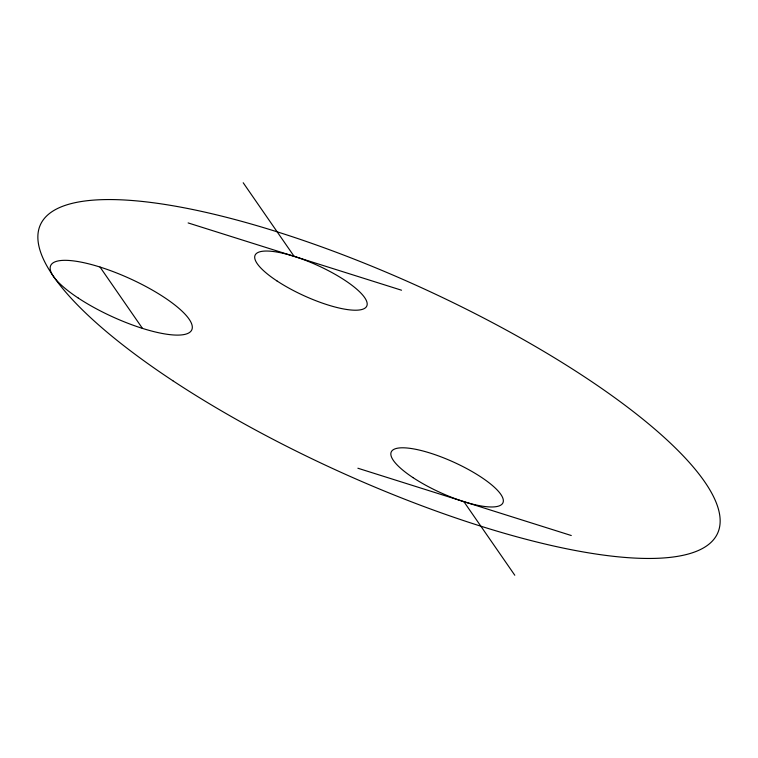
<?xml version="1.0" encoding="UTF-8"?>
<svg xmlns="http://www.w3.org/2000/svg" width="758" height="758" viewBox="0 0 758 758"><rect width="100%" height="100%" fill="white"/><g stroke="black" fill="none" stroke-linecap="round" stroke-linejoin="round"><path stroke-width="1.14" d="M188.136 222.928L401.532 290.219M357.88 468.226L571.276 535.518M243.204 182.754L294.123 256.346M463.877 501.654L514.796 575.246M100.018 267.053L142.457 328.385M413.072 477.663A61.37 16.61 24.5 0 0 502.905 502.867A61.37 16.61 24.5 0 0 425.247 451.607A61.37 16.61 24.5 0 0 413.072 477.663M276.926 280.905A61.37 16.61 24.5 0 0 366.749 306.109A61.37 16.61 24.5 0 0 289.101 254.849A61.37 16.61 24.5 0 0 276.926 280.905M78.292 298.084A77.515 20.978 24.5 0 0 191.755 329.91A77.515 20.978 24.5 0 0 93.67 265.158A77.515 20.978 24.5 0 0 78.292 298.084M172.852 380.743A372.093 100.691 24.5 0 0 717.485 533.537A372.093 100.691 24.5 0 0 246.663 222.729A372.093 100.691 24.5 0 0 172.852 380.743"/></g></svg>
